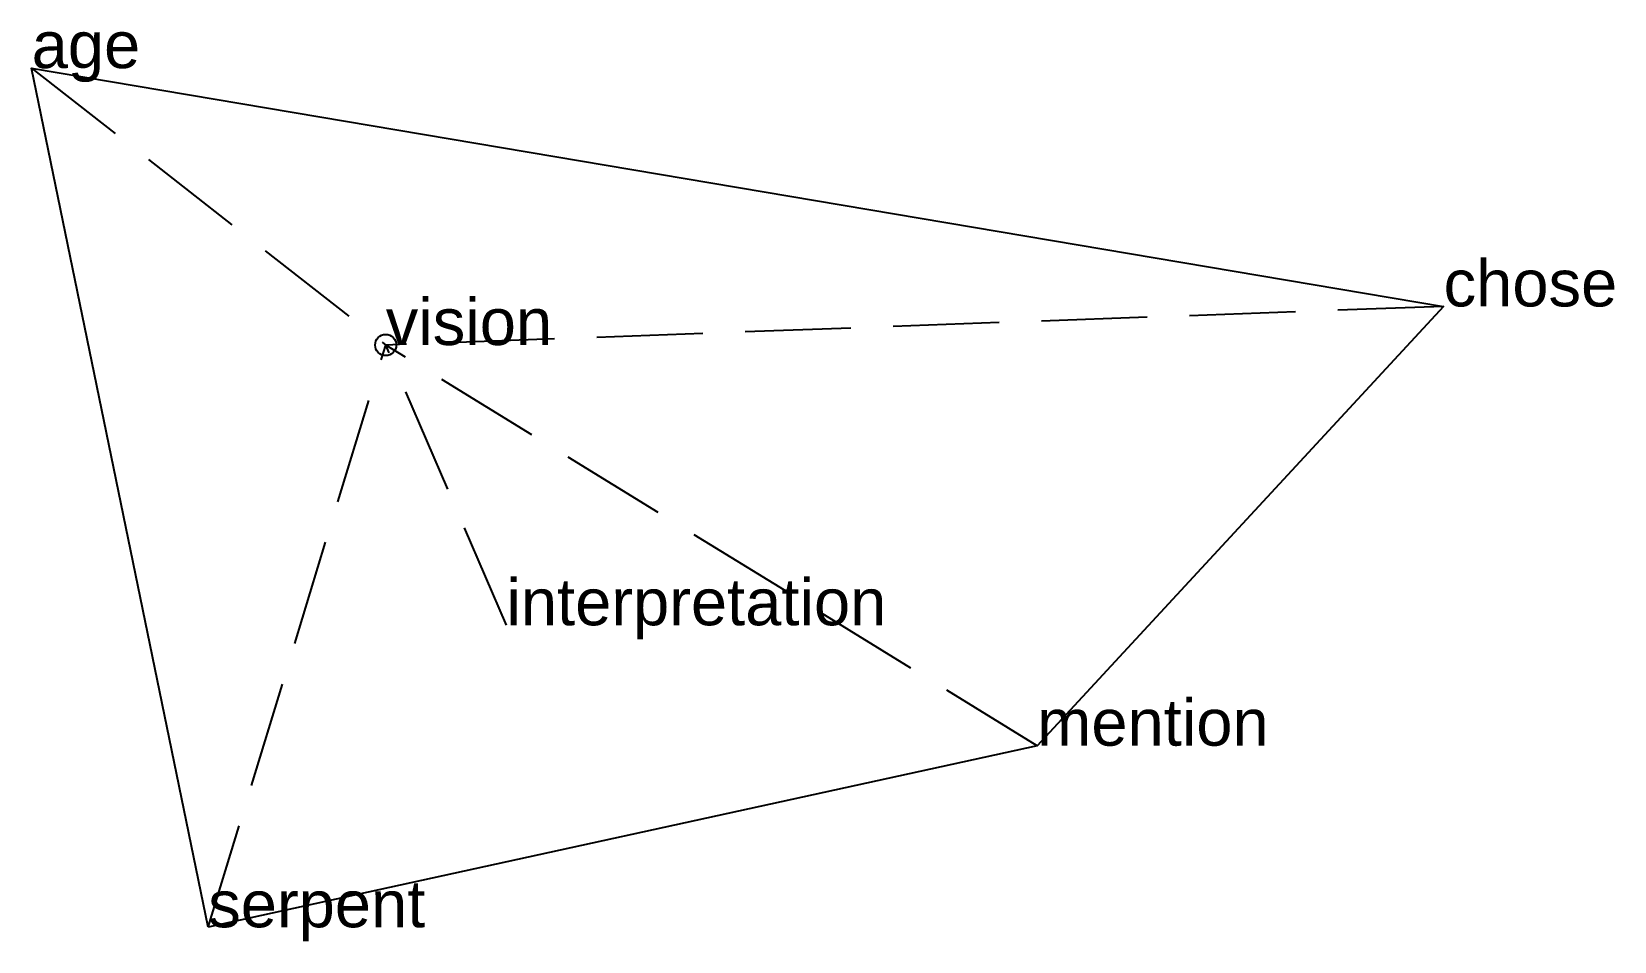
# Model space of a CAD drawing. Extents: x -0.84 to 2.9, y -1.41 to 0.74.
import ezdxf

# ---------------------------------------------------------------- set-up
doc = ezdxf.new("R2010")
doc.units = 0
doc.linetypes.add('DASHED2', pattern=[0.3, 0.25, -0.05])
doc.layers.add('TEXT', color=1, linetype='CONTINUOUS')
doc.styles.get("Standard").update_dxf_attribs({"font": 'arial.ttf'})

msp = doc.modelspace()

# ---------------------------------------------------------------- linework, layer by layer
at = {"linetype": 'DASHED2'}
for p in [(-0.8359, 0.6536), (2.4972, 0.0911), (-0.4191, -1.3742), (0, 0), (1.5377, -0.9456), (0.2849, -0.6614)]:
    msp.add_line(p, (0, 0), dxfattribs=at)
msp.add_circle((0, 0), 0.025)
at = {"layer": 'OUTLINE', "linetype": 'CONTINUOUS'}
msp.add_polyline3d([(-0.4191, -1.3742, 0), (-0.8359, 0.6536, 0), (2.4972, 0.0911, 0), (1.5377, -0.9456, 0), (-0.4191, -1.3742, 0)], close=True, dxfattribs=at)

# ---------------------------------------------------------------- texts
at = {"layer": 'TEXT'}
for s, p in [('age', (-0.8359, 0.6536)), ('chose', (2.4972, 0.0911)), ('vision', (0, 0)), ('interpretation', (0.2849, -0.6614)), ('mention', (1.5377, -0.9456)), ('serpent', (-0.4191, -1.3742))]:
    msp.add_text(s, height=0.11, dxfattribs=at).set_placement(p)

doc.saveas('drawing.dxf')
